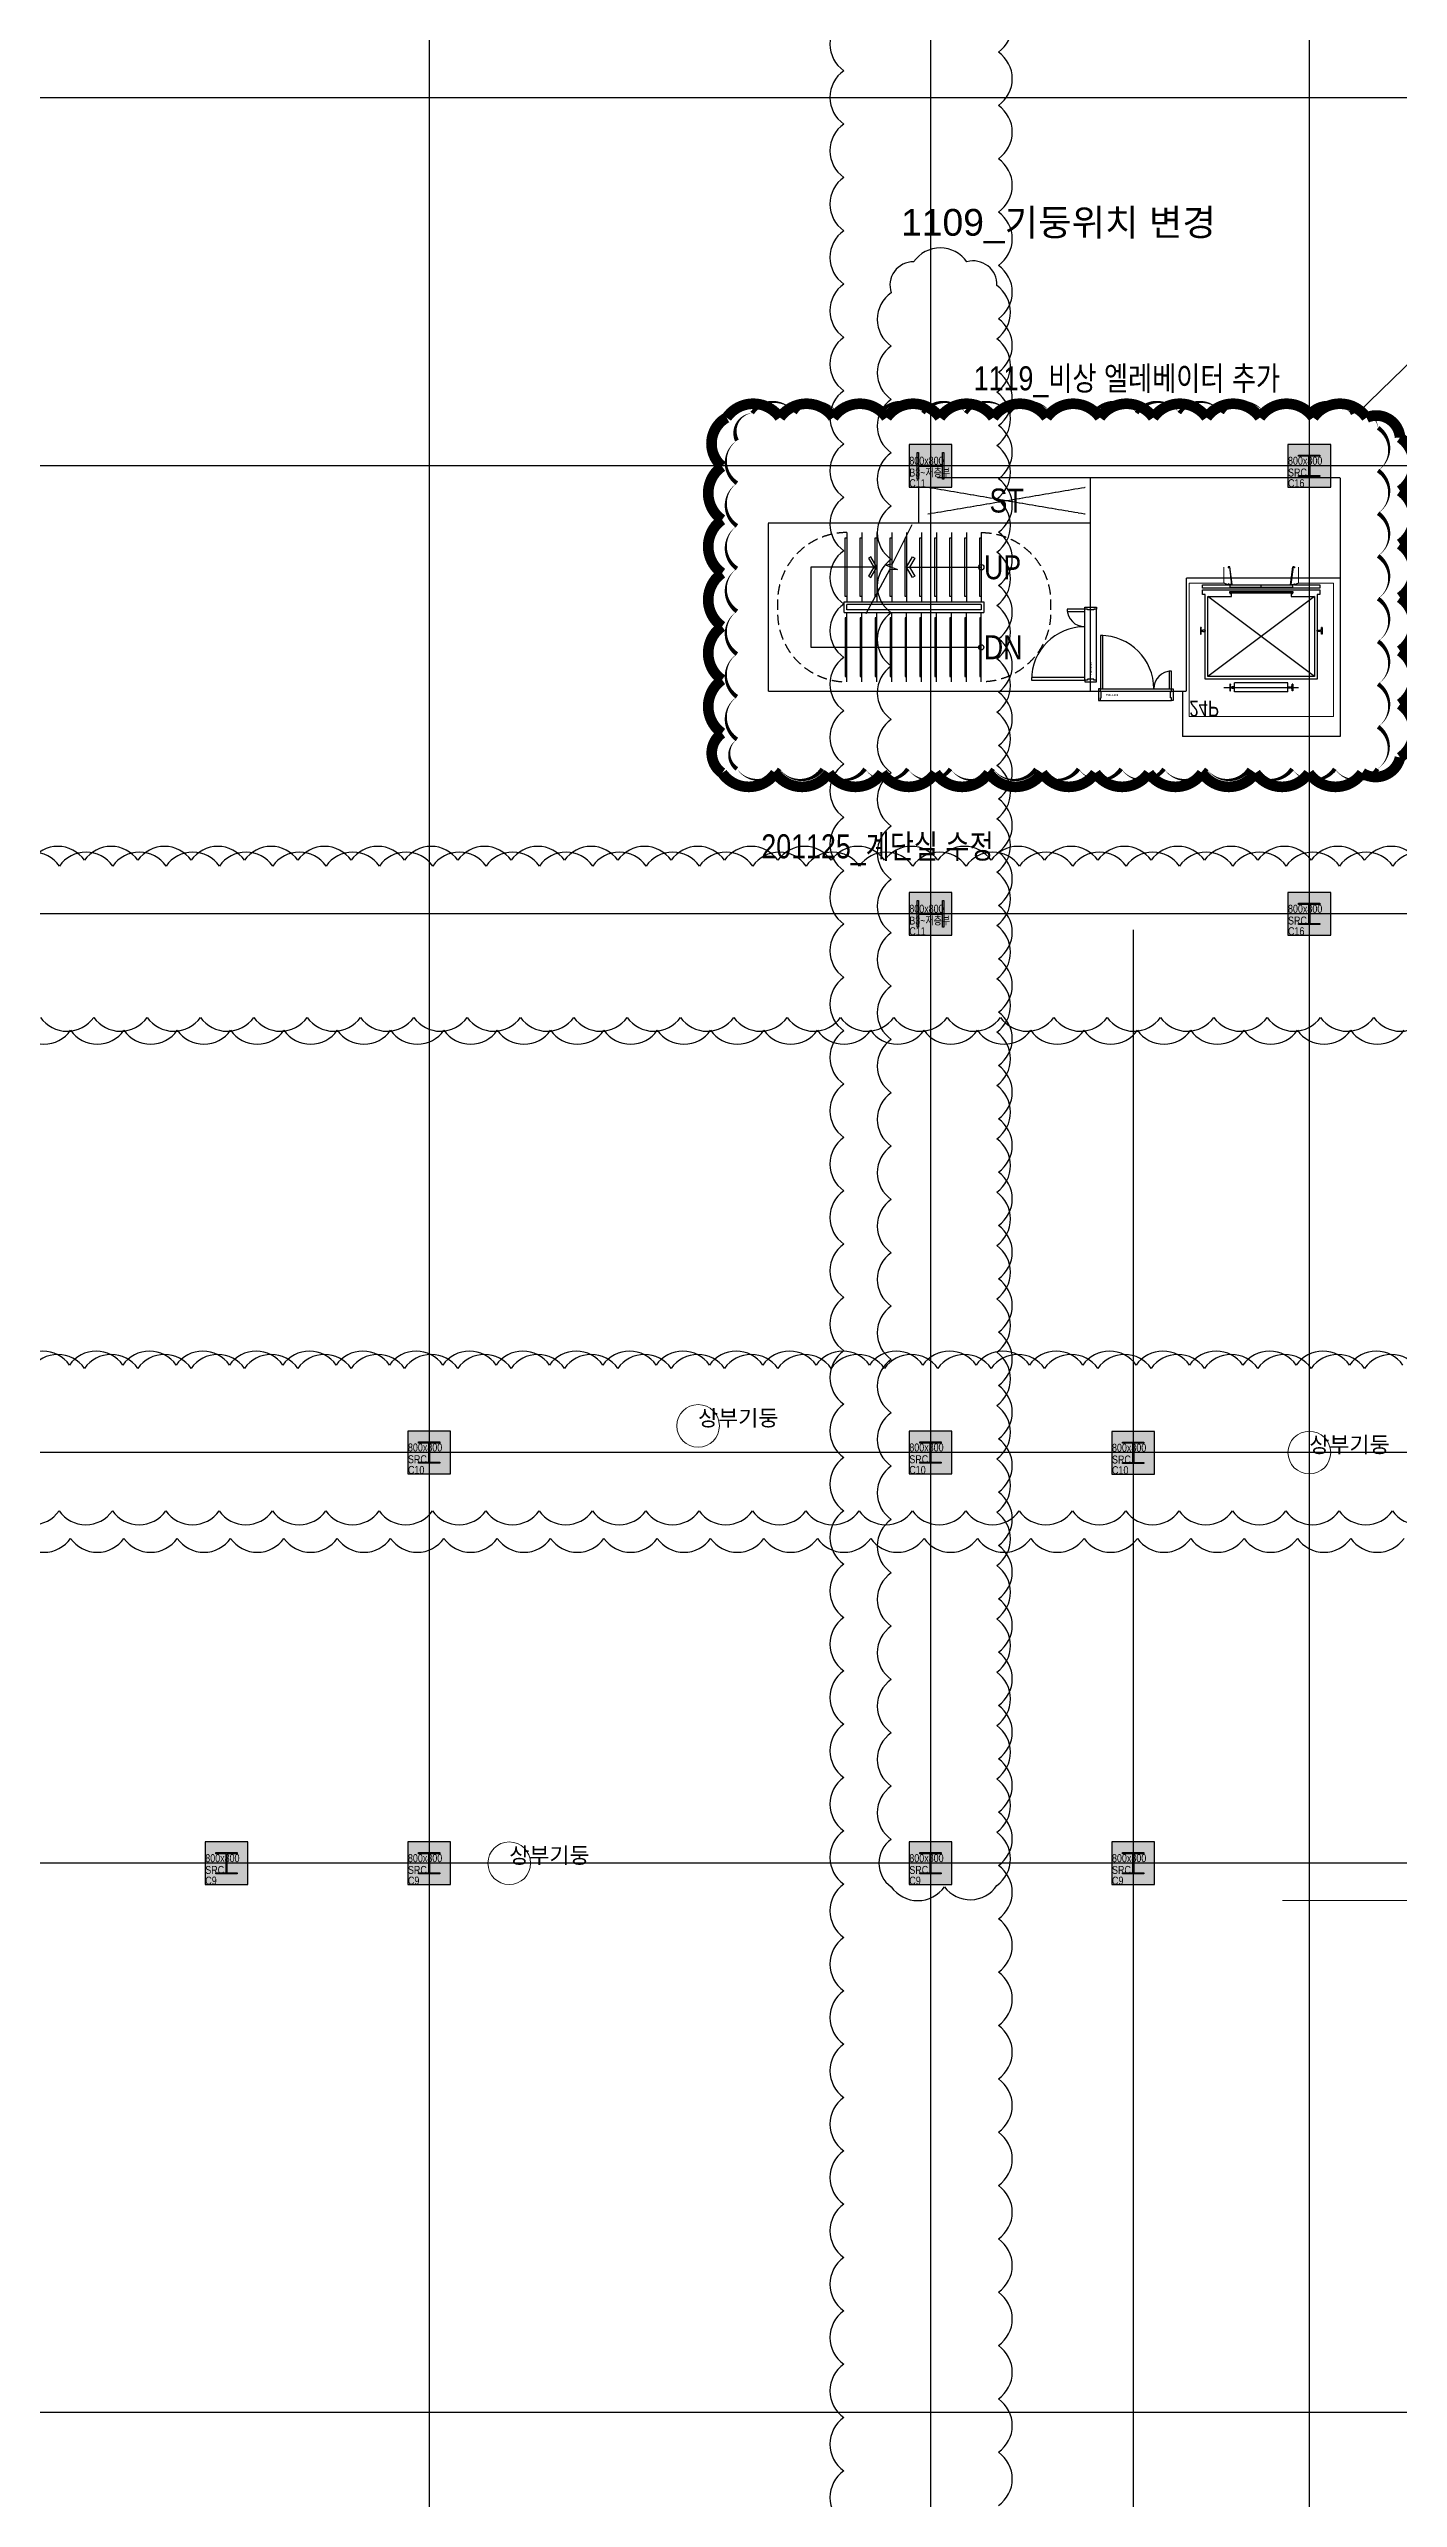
# Model space of a CAD drawing. Header units: millimetres. Extents: x 30450 to 679265, y -299204 to 155552.
# Drawn here: x 553564 to 578857, y -249701 to -203784 of the extents above; entities that cross this region are included whole.
import ezdxf
from ezdxf.enums import TextEntityAlignment as Align

# ---------------------------------------------------------------- set-up
doc = ezdxf.new("R2010")
doc.units = ezdxf.units.MM
for name, pattern in [('x-core_1.5f$0$CEN', [62, 60, -1, 0, -1]), ('x-core_1.5f$0$CENTER2', [1.125, 0.75, -0.125, 0.125, -0.125]), ('x-core_1.5f$0$HIDDEN', [9.525, 6.35, -3.175]), ('X-GRID_1F$0$CENTER2', [1.125, 0.75, -0.125, 0.125, -0.125])]:
    doc.linetypes.add(name, pattern=pattern)
doc.layers.get('0').update_dxf_attribs({"lineweight": 20})
doc.layers.get('Defpoints').update_dxf_attribs({"color": 151, "lineweight": 9})
for name, color, linetype in [('X-COL-1F$0$A-254', 254, 'Continuous'), ('X-COL-1F$0$A-COL', 2, 'Continuous'), ('x-core_1.5f$0$201117_소방솔루션 반영중_JANG', 190, 'Continuous'), ('x-core_1.5f$0$A-CEN2', 8, 'x-core_1.5f$0$CENTER2'), ('x-core_1.5f$0$A-DOOR', 4, 'Continuous'), ('x-core_1.5f$0$A-DOORF', 9, 'Continuous'), ('x-core_1.5f$0$A-ELE4', 8, 'Continuous'), ('x-core_1.5f$0$A-ELEV', 5, 'Continuous'), ('x-core_1.5f$0$A-HR', 6, 'Continuous'), ('x-core_1.5f$0$A-OPEN1', 1, 'x-core_1.5f$0$CEN'), ('x-core_1.5f$0$A-STR', 4, 'Continuous'), ('x-core_1.5f$0$A-SYM', 7, 'Continuous'), ('x-core_1.5f$0$BD 이후 수정-KKH', 70, 'Continuous'), ('X-GRID_1F$0$A-CEN1', 1, 'X-GRID_1F$0$CENTER2'), ('X-GRID_1F$0$BD 이후 수정-KKH', 70, 'Continuous')]:
    doc.layers.add(name, color=color, linetype=linetype)
doc.layers.add('X-COL-1F$0$BD 이후 수정-KKH', color=70, linetype='Continuous', plot=False)
doc.layers.add('x-core_1.5f$0$$0$00_201202_계단 레이아웃 수정중_MK', color=230, linetype='Continuous', plot=False)
doc.styles.add('X-COL-1F$0$Hrtext', font='arial.ttf', dxfattribs={"width": 0.8})
doc.styles.add('X-COL-1F$0$Standard', font='arial.ttf')
doc.styles.add('x-core_1.5f$0$$0$X-PLAN$0$Standard', font='')
doc.styles.add('x-core_1.5f$0$Hrtext', font='arial.ttf', dxfattribs={"width": 0.8})
doc.styles.add('x-core_1.5f$0$평면도$0$X-PLAN_1F$0$돋움', font='')
doc.styles.get('x-core_1.5f$0$$0$X-PLAN$0$Standard').set_extended_font_data('DotumChe')
doc.styles.get('x-core_1.5f$0$평면도$0$X-PLAN_1F$0$돋움').set_extended_font_data('Dotum')

# ---------------------------------------------------------------- blocks, each defined once
blk = doc.blocks.new('X-GRID_1F')
at = {"layer": 'Defpoints', "ltscale": 10}
blk.add_lwpolyline([(184048.8, 66371.2), (174048.8, 66371.2)], dxfattribs=at)
at = {"layer": 'X-GRID_1F$0$A-CEN1', "ltscale": 10}
for p, q in [((158048.8, 143216), (158048.8, 8263.5)), ((167448.8, 143216), (167448.8, 8263.5)), ((174548.8, 143216), (174548.8, 8263.5)), ((171248.8, 84571.2), (171248.8, 8263.5))]:
    blk.add_line(p, q, dxfattribs=at)
for points in [[(272938.8, 100171.2), (132848.8, 100171.2)], [(272938.8, 93271.2), (132848.8, 93271.2)], [(272938.8, 84871.2), (132848.8, 84871.2)], [(272938.8, 74771.2), (132848.8, 74771.2)], [(272938.8, 67071.2), (132848.8, 67071.2)], [(272938.8, 56771.2), (149648.8, 56771.2)]]:
    blk.add_lwpolyline(points, dxfattribs=at)
at = {"layer": 'X-GRID_1F$0$BD 이후 수정-KKH'}
for points in [[(168719.8, 55028.8, 0.5205671), (168719.8, 56028.8, 0.5205671), (168719.8, 57028.8, 0.5205671), (168719.8, 58028.8, 0.5205671), (168719.8, 59028.8, 0.5205671), (168719.8, 60028.8, 0.5205671), (168719.8, 61028.8, 0.5205671), (168719.8, 62028.8, 0.5205671), (168719.8, 63028.8, 0.5205671), (168719.8, 64028.8, 0.5205671), (168719.8, 65028.8, 0.5205671), (168719.8, 66028.8, 0.5205671), (168719.8, 67028.8, 0.5205671), (168719.8, 68028.8, 0.5205671), (168719.8, 69028.8, 0.5205671), (168719.8, 70028.8, 0.5205671), (168719.8, 71028.8, 0.5205671), (168719.8, 72028.8, 0.5205671), (168719.8, 73028.8, 0.5205671), (168719.8, 74028.8, 0.5205671), (168719.8, 75028.8, 0.5205671), (168719.8, 76028.8, 0.5205671), (168719.8, 77028.8, 0.5205671), (168719.8, 78028.8, 0.5205671), (168719.8, 79028.8, 0.5205671), (168719.8, 80028.8, 0.5205671), (168719.8, 81028.8, 0.5205671), (168719.8, 82028.8, 0.5205671), (168719.8, 83028.8, 0.5205671), (168719.8, 84028.8, 0.5205671), (168719.8, 85028.8, 0.5205671), (168719.8, 86028.8, 0.5205671), (168719.8, 87028.8, 0.5205671), (168719.8, 88028.8, 0.5205671), (168719.8, 89028.8, 0.5205671), (168719.8, 90028.8, 0.5205671), (168719.8, 91028.8, 0.5205671), (168719.8, 92028.8, 0.5205671), (168719.8, 93028.8, 0.5205671), (168719.8, 94028.8, 0.5205671), (168719.8, 95028.8, 0.5205671), (168719.8, 96028.8, 0.5205671), (168719.8, 97028.8, 0.5205671), (168719.8, 98028.8, 0.5205671), (168719.8, 99028.8, 0.5205671), (168719.8, 100028.8, 0.5205671), (168719.8, 101028.8, 0.5205671), (168719.8, 102028.8, 0.5205671)], [(165820.9, 101679.7, 0.5205671), (165820.9, 100679.7, 0.5205671), (165820.9, 99679.7, 0.5205671), (165820.9, 98679.7, 0.5205671), (165820.9, 97679.7, 0.5205671), (165820.9, 96679.7, 0.5205671), (165820.9, 95679.7, 0.5205671), (165820.9, 94679.7, 0.5205671), (165820.9, 93679.7, 0.5205671), (165820.9, 92679.7, 0.5205671), (165820.9, 91679.7, 0.5205671), (165820.9, 90679.7, 0.5205671), (165820.9, 89679.7, 0.5205671), (165820.9, 88679.7, 0.5205671), (165820.9, 87679.7, 0.5205671), (165820.9, 86679.7, 0.5205671), (165820.9, 85679.7, 0.5205671), (165820.9, 84679.7, 0.5205671), (165820.9, 83679.7, 0.5205671), (165820.9, 82679.7, 0.5205671), (165820.9, 81679.7, 0.5205671), (165820.9, 80679.7, 0.5205671), (165820.9, 79679.7, 0.5205671), (165820.9, 78679.7, 0.5205671), (165820.9, 77679.7, 0.5205671), (165820.9, 76679.7, 0.5205671), (165820.9, 75679.7, 0.5205671), (165820.9, 74679.7, 0.5205671), (165820.9, 73679.7, 0.5205671), (165820.9, 72679.7, 0.5205671), (165820.9, 71679.7, 0.5205671), (165820.9, 70679.7, 0.5205671), (165820.9, 69679.7, 0.5205671), (165820.9, 68679.7, 0.5205671), (165820.9, 67679.7, 0.5205671), (165820.9, 66679.7, 0.5205671), (165820.9, 65679.7, 0.5205671), (165820.9, 64679.7, 0.5205671), (165820.9, 63679.7, 0.5205671), (165820.9, 62679.7, 0.5205671), (165820.9, 61679.7, 0.5205671), (165820.9, 60679.7, 0.5205671), (165820.9, 59679.7, 0.5205671), (165820.9, 58679.7, 0.5205671), (165820.9, 57679.7, 0.5205671), (165820.9, 56679.7, 0.5205671), (165820.9, 55679.7, 0.5205671), (165820.9, 54679.7, 0.5205671)], [(150324.6, 82688.4, 0.5205671), (151324.6, 82688.4, 0.5205671), (152324.6, 82688.4, 0.5205671), (153324.6, 82688.4, 0.5205671), (154324.6, 82688.4, 0.5205671), (155324.6, 82688.4, 0.5205671), (156324.6, 82688.4, 0.5205671), (157324.6, 82688.4, 0.5205671), (158324.6, 82688.4, 0.5205671), (159324.6, 82688.4, 0.5205671), (160324.6, 82688.4, 0.5205671), (161324.6, 82688.4, 0.5205671), (162324.6, 82688.4, 0.5205671), (163324.6, 82688.4, 0.5205671), (164324.6, 82688.4, 0.5205671), (165324.6, 82688.4, 0.5205671), (166324.6, 82688.4, 0.5205671), (167324.6, 82688.4, 0.5205671), (168324.6, 82688.4, 0.5205671), (169324.6, 82688.4, 0.5205671), (170324.6, 82688.4, 0.5205671), (171324.6, 82688.4, 0.5205671), (172324.6, 82688.4, 0.5205671), (173324.6, 82688.4, 0.5205671), (174324.6, 82688.4, 0.5205671), (175324.6, 82688.4, 0.5205671), (176324.6, 82688.4, 0.5205671)], [(176584.1, 85877.5, 0.5205671), (175584.1, 85877.5, 0.5205671), (174584.1, 85877.5, 0.5205671), (173584.1, 85877.5, 0.5205671), (172584.1, 85877.5, 0.5205671), (171584.1, 85877.5, 0.5205671), (170584.1, 85877.5, 0.5205671), (169584.1, 85877.5, 0.5205671), (168584.1, 85877.5, 0.5205671), (167584.1, 85877.5, 0.5205671), (166584.1, 85877.5, 0.5205671), (165584.1, 85877.5, 0.5205671), (164584.1, 85877.5, 0.5205671), (163584.1, 85877.5, 0.5205671), (162584.1, 85877.5, 0.5205671), (161584.1, 85877.5, 0.5205671), (160584.1, 85877.5, 0.5205671), (159584.1, 85877.5, 0.5205671), (158584.1, 85877.5, 0.5205671), (157584.1, 85877.5, 0.5205671), (156584.1, 85877.5, 0.5205671), (155584.1, 85877.5, 0.5205671), (154584.1, 85877.5, 0.5205671), (153584.1, 85877.5, 0.5205671), (152584.1, 85877.5, 0.5205671), (151584.1, 85877.5, 0.5205671), (150584.1, 85877.5, 0.5205671)], [(150324.6, 73161.4, 0.5205671), (151324.6, 73161.4, 0.5205671), (152324.6, 73161.4, 0.5205671), (153324.6, 73161.4, 0.5205671), (154324.6, 73161.4, 0.5205671), (155324.6, 73161.4, 0.5205671), (156324.6, 73161.4, 0.5205671), (157324.6, 73161.4, 0.5205671), (158324.6, 73161.4, 0.5205671), (159324.6, 73161.4, 0.5205671), (160324.6, 73161.4, 0.5205671), (161324.6, 73161.4, 0.5205671), (162324.6, 73161.4, 0.5205671), (163324.6, 73161.4, 0.5205671), (164324.6, 73161.4, 0.5205671), (165324.6, 73161.4, 0.5205671), (166324.6, 73161.4, 0.5205671), (167324.6, 73161.4, 0.5205671), (168324.6, 73161.4, 0.5205671), (169324.6, 73161.4, 0.5205671), (170324.6, 73161.4, 0.5205671), (171324.6, 73161.4, 0.5205671), (172324.6, 73161.4, 0.5205671), (173324.6, 73161.4, 0.5205671), (174324.6, 73161.4, 0.5205671), (175324.6, 73161.4, 0.5205671), (176324.6, 73161.4, 0.5205671)], [(176584.1, 76350.4, 0.5205671), (175584.1, 76350.4, 0.5205671), (174584.1, 76350.4, 0.5205671), (173584.1, 76350.4, 0.5205671), (172584.1, 76350.4, 0.5205671), (171584.1, 76350.4, 0.5205671), (170584.1, 76350.4, 0.5205671), (169584.1, 76350.4, 0.5205671), (168584.1, 76350.4, 0.5205671), (167584.1, 76350.4, 0.5205671), (166584.1, 76350.4, 0.5205671), (165584.1, 76350.4, 0.5205671), (164584.1, 76350.4, 0.5205671), (163584.1, 76350.4, 0.5205671), (162584.1, 76350.4, 0.5205671), (161584.1, 76350.4, 0.5205671), (160584.1, 76350.4, 0.5205671), (159584.1, 76350.4, 0.5205671), (158584.1, 76350.4, 0.5205671), (157584.1, 76350.4, 0.5205671), (156584.1, 76350.4, 0.5205671), (155584.1, 76350.4, 0.5205671), (154584.1, 76350.4, 0.5205671), (153584.1, 76350.4, 0.5205671), (152584.1, 76350.4, 0.5205671), (151584.1, 76350.4, 0.5205671), (150584.1, 76350.4, 0.5205671)]]:
    blk.add_lwpolyline(points, format="xyb", dxfattribs=at)
blk = doc.blocks.new('X-COL-1F$0$800X800_SRC_C16')
at = {"layer": 'X-COL-1F$0$A-254'}
h = blk.add_hatch(color=256, dxfattribs=at)
h.dxf.hatch_style = 1
h.paths.add_polyline_path([(400, 400), (-400, 400), (-400, -400), (400, -400)])
at = {"layer": 'Defpoints', "const_width": 0.373}
blk.add_lwpolyline([(400, 400), (-400, -400)], dxfattribs=at)
at = {"layer": 'X-COL-1F$0$A-COL'}
blk.add_lwpolyline([(-400, -400), (400, -400), (400, 400), (-400, 400)], close=True, dxfattribs=at)
blk.add_lwpolyline([(6.5, 166), (6.5, -166, 0.4142136), (19.5, -179), (200, -179), (200, -200), (-200, -200), (-200, -179), (-19.5, -179, 0.4142136), (-6.5, -166), (-6.5, 166, 0.4142136), (-19.5, 179), (-200, 179), (-200, 200), (200, 200), (200, 179), (19.5, 179, 0.4142136)], format="xyb", close=True, dxfattribs=at)
at = {"layer": 'Defpoints', "style": 'X-COL-1F$0$Hrtext', "width": 0.8}
for s, p in [('800x800', (-400, 21.6)), ('SRC', (-400, -200))]:
    blk.add_text(s, height=150, dxfattribs=at).set_placement(p)
at = {"layer": 'Defpoints', "color": 6, "style": 'X-COL-1F$0$Hrtext', "width": 0.8}
blk.add_text('C16', height=150, dxfattribs=at).set_placement((-400, -400))
blk = doc.blocks.new('X-COL-1F$0$800X800_SRC_C10')
at = {"layer": 'X-COL-1F$0$A-254'}
h = blk.add_hatch(color=256, dxfattribs=at)
h.dxf.hatch_style = 1
h.paths.add_polyline_path([(400, 400), (-400, 400), (-400, -400), (400, -400)])
at = {"layer": 'Defpoints', "const_width": 0.373}
blk.add_lwpolyline([(400, 400), (-400, -400)], dxfattribs=at)
at = {"layer": 'X-COL-1F$0$A-COL'}
blk.add_lwpolyline([(-400, -400), (400, -400), (400, 400), (-400, 400)], close=True, dxfattribs=at)
blk.add_lwpolyline([(6.5, 166), (6.5, -166, 0.4142136), (19.5, -179), (200, -179), (200, -200), (-200, -200), (-200, -179), (-19.5, -179, 0.4142136), (-6.5, -166), (-6.5, 166, 0.4142136), (-19.5, 179), (-200, 179), (-200, 200), (200, 200), (200, 179), (19.5, 179, 0.4142136)], format="xyb", close=True, dxfattribs=at)
at = {"layer": 'Defpoints', "style": 'X-COL-1F$0$Hrtext', "width": 0.8}
for s, p in [('800x800', (-400, 21.6)), ('SRC', (-400, -200))]:
    blk.add_text(s, height=150, dxfattribs=at).set_placement(p)
at = {"layer": 'Defpoints', "color": 6, "style": 'X-COL-1F$0$Hrtext', "width": 0.8}
blk.add_text('C10', height=150, dxfattribs=at).set_placement((-400, -400))
blk = doc.blocks.new('X-COL-1F$0$800X800_SRC_C9')
at = {"layer": 'X-COL-1F$0$A-254'}
h = blk.add_hatch(color=256, dxfattribs=at)
h.dxf.hatch_style = 1
h.paths.add_polyline_path([(400, 400), (-400, 400), (-400, -400), (400, -400)])
at = {"layer": 'Defpoints', "const_width": 0.373}
blk.add_lwpolyline([(400, 400), (-400, -400)], dxfattribs=at)
at = {"layer": 'X-COL-1F$0$A-COL'}
blk.add_lwpolyline([(-400, -400), (400, -400), (400, 400), (-400, 400)], close=True, dxfattribs=at)
blk.add_lwpolyline([(6.5, 166), (6.5, -166, 0.4142136), (19.5, -179), (200, -179), (200, -200), (-200, -200), (-200, -179), (-19.5, -179, 0.4142136), (-6.5, -166), (-6.5, 166, 0.4142136), (-19.5, 179), (-200, 179), (-200, 200), (200, 200), (200, 179), (19.5, 179, 0.4142136)], format="xyb", close=True, dxfattribs=at)
at = {"layer": 'Defpoints', "style": 'X-COL-1F$0$Hrtext', "width": 0.8}
for s, p in [('800x800', (-400, 21.6)), ('SRC', (-400, -200))]:
    blk.add_text(s, height=150, dxfattribs=at).set_placement(p)
at = {"layer": 'Defpoints', "color": 6, "style": 'X-COL-1F$0$Hrtext', "width": 0.8}
blk.add_text('C9', height=150, dxfattribs=at).set_placement((-400, -400))
blk = doc.blocks.new('X-COL-1F')
at = {"layer": 'X-COL-1F$0$A-254'}
h = blk.add_hatch(color=256, dxfattribs=at)
h.dxf.hatch_style = 1
h.paths.add_polyline_path([(167849, 93671), (167049, 93671), (167049, 92871), (167849, 92871)])
h = blk.add_hatch(color=256, dxfattribs=at)
h.dxf.hatch_style = 1
h.paths.add_polyline_path([(167849, 85271), (167049, 85271), (167049, 84471), (167849, 84471)])
at = {"layer": 'Defpoints', "const_width": 0.373}
for points in [[(167849, 93671), (167049, 92871)], [(167849, 85271), (167049, 84471)]]:
    blk.add_lwpolyline(points, dxfattribs=at)
at = {"layer": 'Defpoints'}
for centre in [(163089, 75271), (174549, 74771), (159549, 67071)]:
    blk.add_circle(centre, 400, dxfattribs=at)
at = {"layer": 'X-COL-1F$0$A-COL'}
for points in [[(167049, 92871), (167849, 92871), (167849, 93671), (167049, 93671)], [(167049, 84471), (167849, 84471), (167849, 85271), (167049, 85271)]]:
    blk.add_lwpolyline(points, close=True, dxfattribs=at)
for points in [[(167661, 93259), (167237, 93259, 0.414214), (167224, 93246), (167224, 93021), (167199, 93021), (167199, 93521), (167224, 93521), (167224, 93297, 0.414214), (167237, 93284), (167661, 93284, 0.414214), (167674, 93297), (167674, 93521), (167699, 93521), (167699, 93021), (167674, 93021), (167674, 93246, 0.414214)], [(167661, 84859), (167237, 84859, 0.414214), (167224, 84846), (167224, 84621), (167199, 84621), (167199, 85121), (167224, 85121), (167224, 84897, 0.414214), (167237, 84884), (167661, 84884, 0.414214), (167674, 84897), (167674, 85121), (167699, 85121), (167699, 84621), (167674, 84621), (167674, 84846, 0.414214)]]:
    blk.add_lwpolyline(points, format="xyb", close=True, dxfattribs=at)
at = {"layer": 'X-COL-1F$0$BD 이후 수정-KKH'}
blk.add_lwpolyline([(166709, 66631, 0.520567), (167709, 66631, 0.520567), (168687, 66653, 0.520567), (168687, 67653, 0.520567), (168687, 68653, 0.520567), (168687, 69653, 0.520567), (168687, 70653, 0.520567), (168687, 71653, 0.520567), (168687, 72653, 0.520567), (168687, 73653, 0.520567), (168687, 74653, 0.520567), (168687, 75653, 0.520567), (168687, 76653, 0.520567), (168687, 77653, 0.520567), (168687, 78653, 0.520567), (168687, 79653, 0.520567), (168687, 80653, 0.520567), (168687, 81653, 0.520567), (168687, 82653, 0.520567), (168687, 83653, 0.520567), (168687, 84653, 0.520567), (168687, 85653, 0.520567), (168687, 86653, 0.520567), (168687, 87653, 0.520567), (168687, 88653, 0.520567), (168687, 89653, 0.520567), (168687, 90653, 0.520567), (168687, 91653, 0.520567), (168687, 92653, 0.520567), (168687, 93653, 0.520567), (168687, 94653, 0.520567), (168687, 95653, 0.520567), (168687, 96653, 0.520567), (168130, 97096, 0.520567), (167130, 97096, 0.520567), (166709, 96518, 0.520567), (166709, 95518, 0.520567), (166709, 94518, 0.520567), (166709, 93518, 0.520567), (166709, 92518, 0.520567), (166709, 91518, 0.520567), (166709, 90518, 0.520567), (166709, 89518, 0.520567), (166709, 88518, 0.520567), (166709, 87518, 0.520567), (166709, 86518, 0.520567), (166709, 85518, 0.520567), (166709, 84518, 0.520567), (166709, 83518, 0.520567), (166709, 82518, 0.520567), (166709, 81518, 0.520567), (166709, 80518, 0.520567), (166709, 79518, 0.520567), (166709, 78518, 0.520567), (166709, 77518, 0.520567), (166709, 76518, 0.520567), (166709, 75518, 0.520567), (166709, 74518, 0.520567), (166709, 73518, 0.520567), (166709, 72518, 0.520567), (166709, 71518, 0.520567), (166709, 70518, 0.520567), (166709, 69518, 0.520567), (166709, 68518, 0.520567), (166709, 67518, 0.520567)], format="xyb", close=True, dxfattribs=at)
for points in [[(150759, 82931, 0.520567), (151759, 82931, 0.520567), (152759, 82931, 0.520567), (153759, 82931, 0.520567), (154759, 82931, 0.520567), (155759, 82931, 0.520567), (156759, 82931, 0.520567), (157759, 82931, 0.520567), (158759, 82931, 0.520567), (159759, 82931, 0.520567), (160759, 82931, 0.520567), (161759, 82931, 0.520567), (162759, 82931, 0.520567), (163759, 82931, 0.520567), (164759, 82931, 0.520567), (165759, 82931, 0.520567), (166759, 82931, 0.520567), (167759, 82931, 0.520567), (168759, 82931, 0.520567), (169759, 82931, 0.520567), (170759, 82931, 0.520567), (171759, 82931, 0.520567), (172759, 82931, 0.520567), (173759, 82931, 0.520567), (174759, 82931, 0.520567), (175759, 82931, 0.520567), (176759, 82931, 0.520567)], [(177114, 85768, 0.520567), (176114, 85768, 0.520567), (175114, 85768, 0.520567), (174114, 85768, 0.520567), (173114, 85768, 0.520567), (172114, 85768, 0.520567), (171114, 85768, 0.520567), (170114, 85768, 0.520567), (169114, 85768, 0.520567), (168114, 85768, 0.520567), (167114, 85768, 0.520567), (166114, 85768, 0.520567), (165114, 85768, 0.520567), (164114, 85768, 0.520567), (163114, 85768, 0.520567), (162114, 85768, 0.520567), (161114, 85768, 0.520567), (160114, 85768, 0.520567), (159114, 85768, 0.520567), (158114, 85768, 0.520567), (157114, 85768, 0.520567), (156114, 85768, 0.520567), (155114, 85768, 0.520567), (154114, 85768, 0.520567), (153114, 85768, 0.520567), (152114, 85768, 0.520567), (151114, 85768, 0.520567), (150114, 85768, 0.520567)], [(150109, 73679, 0.520567), (151109, 73679, 0.520567), (152109, 73679, 0.520567), (153109, 73679, 0.520567), (154109, 73679, 0.520567), (155109, 73679, 0.520567), (156109, 73679, 0.520567), (157109, 73679, 0.520567), (158109, 73679, 0.520567), (159109, 73679, 0.520567), (160109, 73679, 0.520567), (161109, 73679, 0.520567), (162109, 73679, 0.520567), (163109, 73679, 0.520567), (164109, 73679, 0.520567), (165109, 73679, 0.520567), (166109, 73679, 0.520567), (167109, 73679, 0.520567), (168109, 73679, 0.520567), (169109, 73679, 0.520567), (170109, 73679, 0.520567), (171109, 73679, 0.520567), (172109, 73679, 0.520567), (173109, 73679, 0.520567), (174109, 73679, 0.520567), (175109, 73679, 0.520567), (176109, 73679, 0.520567), (177109, 73679, 0.520567)], [(176303, 76413, 0.520567), (175303, 76413, 0.520567), (174303, 76413, 0.520567), (173303, 76413, 0.520567), (172303, 76413, 0.520567), (171303, 76413, 0.520567), (170303, 76413, 0.520567), (169303, 76413, 0.520567), (168303, 76413, 0.520567), (167303, 76413, 0.520567), (166303, 76413, 0.520567), (165303, 76413, 0.520567), (164303, 76413, 0.520567), (163303, 76413, 0.520567), (162303, 76413, 0.520567), (161303, 76413, 0.520567), (160303, 76413, 0.520567), (159303, 76413, 0.520567), (158303, 76413, 0.520567), (157303, 76413, 0.520567), (156303, 76413, 0.520567), (155303, 76413, 0.520567), (154303, 76413, 0.520567), (153303, 76413, 0.520567), (152303, 76413, 0.520567), (151303, 76413, 0.520567), (150303, 76413, 0.520567)]]:
    blk.add_lwpolyline(points, format="xyb", dxfattribs=at)
at = {"layer": 'X-COL-1F$0$A-COL'}
for name, p in [('X-COL-1F$0$800X800_SRC_C16', (174549, 93271)), ('X-COL-1F$0$800X800_SRC_C16', (174549, 84871)), ('X-COL-1F$0$800X800_SRC_C10', (158049, 74771)), ('X-COL-1F$0$800X800_SRC_C10', (167449, 74771)), ('X-COL-1F$0$800X800_SRC_C10', (171249, 74766)), ('X-COL-1F$0$800X800_SRC_C9', (154249, 67071)), ('X-COL-1F$0$800X800_SRC_C9', (158049, 67071)), ('X-COL-1F$0$800X800_SRC_C9', (167449, 67071)), ('X-COL-1F$0$800X800_SRC_C9', (171249, 67071))]:
    blk.add_blockref(name, p, dxfattribs=at)
at = {"layer": 'Defpoints', "style": 'X-COL-1F$0$Hrtext', "width": 0.8}
for s, p in [('800x800', (167049, 93293)), ('B3~저층부', (167049, 93071)), ('800x800', (167049, 84893)), ('B3~저층부', (167049, 84671))]:
    blk.add_text(s, height=150, dxfattribs=at).set_placement(p)
at = {"layer": 'Defpoints', "color": 6, "style": 'X-COL-1F$0$Hrtext', "width": 0.8}
for p in [(167049, 92871), (167049, 84471)]:
    blk.add_text('C11', height=150, dxfattribs=at).set_placement(p)
at = {"layer": 'Defpoints', "style": 'X-COL-1F$0$Standard'}
for p in [(163089, 75271), (174549, 74771), (159549, 67071)]:
    blk.add_text('상부기둥', height=300, dxfattribs=at).set_placement(p)
at = {"layer": 'X-COL-1F$0$BD 이후 수정-KKH', "style": 'X-COL-1F$0$Standard'}
blk.add_text('1109_기둥위치 변경', height=500, dxfattribs=at).set_placement((166895, 97587))
blk = doc.blocks.new('*U56')
at = {"layer": 'Defpoints'}
blk.add_lwpolyline([(2050, -300), (2050, 0), (2700, 0), (2700, 2500), (0, 2500), (0, 0), (650, 0), (650, -300)], dxfattribs=at)
at = {"layer": 'x-core_1.5f$0$A-DOOR'}
for points in [[(735, 25), (735, 10), (730, 10), (730, 30), (800, 30), (760, -310), (730, -310), (730, -290), (735, -290), (735, -305), (756, -305), (794, 25)], [(1965, 25), (1965, 10), (1970, 10), (1970, 30), (1900, 30), (1940, -310), (1970, -310), (1970, -290), (1965, -290), (1965, -305), (1944, -305), (1906, 25)]]:
    blk.add_lwpolyline(points, close=True, dxfattribs=at)
at = {"layer": 'x-core_1.5f$0$A-ELEV'}
for p, q in [((650, 1954), (2050, 1954)), ((773, 1907), (772, 1897)), ((850, 2039), (850, 1869)), ((1850, 2039), (850, 2039)), ((850, 2039), (850, 1869)), ((1850, 1869), (850, 1869)), ((1850, 2039), (1850, 1869)), ((1927, 1907), (1928, 1897)), ((2350, 1749), (350, 249)), ((2350, 249), (350, 1749)), ((300, 886), (300, 898)), ((300, 898), (300, 886)), ((2477, 845), (2478, 835)), ((1350, 189), (1350, 154)), ((1350, 72), (1350, 37))]:
    blk.add_line(p, q, dxfattribs=at)
for points in [[(761, 1890), (765, 1890), (761, 1890), (761, 2018), (765, 2018, -0.397026), (772, 2011), (773, 2001), (775, 1968, 0.397088), (782, 1961), (800, 1961, 0.414214), (804, 1965), (847, 1965, -0.414214), (850, 1963), (850, 1945, -0.414214), (847, 1943), (804, 1943, 0.414214), (800, 1947), (782, 1947, 0.397073), (775, 1940), (772, 1897, -0.397026), (765, 1890, 0.397026), (772, 1897, -0.397026), (765, 1890)], [(1939, 1890), (1935, 1890), (1939, 1890), (1939, 2018), (1935, 2018, 0.397026), (1928, 2011), (1927, 2001), (1925, 1968, -0.397088), (1918, 1961), (1900, 1961, -0.414214), (1896, 1965), (1853, 1965, 0.414214), (1850, 1963), (1850, 1945, 0.414214), (1853, 1943), (1896, 1943, -0.414214), (1900, 1947), (1918, 1947, -0.397073), (1925, 1940), (1928, 1897, 0.397026), (1935, 1890, -0.397026), (1928, 1897, 0.397026), (1935, 1890)], [(211, 828), (215, 828), (211, 828), (211, 956), (215, 956, -0.397026), (222, 949), (223, 939), (225, 906, 0.397088), (232, 899), (250, 899, 0.414214), (254, 903), (297, 903, -0.414214), (300, 901), (300, 883, -0.414214), (297, 881), (254, 881, 0.414214), (250, 885), (232, 885, 0.397073), (225, 878), (222, 835, -0.397026), (215, 828, 0.397026), (222, 835, -0.397026), (215, 828)], [(2489, 828), (2485, 828), (2489, 828), (2489, 956), (2485, 956, 0.397026), (2478, 949), (2477, 939), (2475, 906, -0.397088), (2468, 899), (2450, 899, -0.414214), (2446, 903), (2403, 903, 0.414214), (2400, 901), (2400, 883, 0.414214), (2403, 881), (2446, 881, -0.414214), (2450, 885), (2468, 885, -0.397073), (2475, 878), (2478, 835, 0.397026), (2485, 828, -0.397026), (2478, 835, 0.397026), (2485, 828)]]:
    blk.add_lwpolyline(points, format="xyb", dxfattribs=at)
for points in [[(250, 122), (2450, 122), (2450, 212), (2400, 212), (2400, 1799), (300, 1799), (300, 212), (250, 212)], [(760, 189), (760, 154), (1940, 154), (1940, 189)], [(760, 72), (1940, 72), (1940, 37), (760, 37)]]:
    blk.add_lwpolyline(points, close=True, dxfattribs=at)
for points in [[(1940, 199), (1910, 199), (1910, 249), (2350, 249), (2350, 1749), (350, 1749), (350, 249), (790, 249), (790, 199), (760, 199)], [(2050, 0), (1970, 30), (2450, 30), (2450, 92), (250, 92), (250, 30), (730, 30), (650, 0)]]:
    blk.add_lwpolyline(points, dxfattribs=at)
at = {"layer": 'Defpoints', "style": 'x-core_1.5f$0$평면도$0$X-PLAN_1F$0$돋움', "width": 0.8}
blk.add_text('24P', height=300, dxfattribs=at).set_placement((0, 2500), align=Align.TOP_LEFT)
blk = doc.blocks.new('x-core_1.5f$0$201105_FSD(1300)')
at = {"layer": 'x-core_1.5f$0$A-DOOR'}
for points in [[(52494, 126259), (52494, 126304), (52164, 126304), (52164, 126259)], [(52714, 126339), (52714, 126304), (52664, 126304), (52664, 126289), (52544, 126289), (52544, 126304), (52494, 126304), (52494, 126339)], [(52494, 124974), (52494, 125019), (51494, 125019), (51494, 124974)], [(52714, 124939), (52714, 124974), (52664, 124974), (52664, 124989), (52544, 124989), (52544, 124974), (52494, 124974), (52494, 124939)]]:
    blk.add_lwpolyline(points, close=True, dxfattribs=at)
at = {"layer": 'x-core_1.5f$0$A-DOORF'}
for centre, radius, start, end in [((52494, 126304), 330, 180, 270), ((52494, 124974), 1000, 90, 180)]:
    blk.add_arc(centre, radius, start, end, dxfattribs=at)
at = {"layer": 'x-core_1.5f$0$A-ELE4'}
for p, q in [((52494, 124974), (52494, 126304)), ((52714, 124974), (52714, 126304))]:
    blk.add_line(p, q, dxfattribs=at)
at = {"layer": 'Defpoints', "linetype": 'Continuous', "style": 'x-core_1.5f$0$$0$X-PLAN$0$Standard', "text_generation_flag": 6}
blk.add_text('FSD-1300', height=37.5, rotation=270, dxfattribs=at).set_placement((52610, 125191), align=Align.MIDDLE)

msp = doc.modelspace()

# ---------------------------------------------------------------- linework, layer by layer
at = {"layer": 'x-core_1.5f$0$$0$00_201202_계단 레이아웃 수정중_MK'}
msp.add_line((578095, -210610), (581271, -207527), dxfattribs=at)
msp.add_lwpolyline([(566462, -217281, 0, 80.1, 0.520567), (567262, -217281, 0, 80.1, 0.520567), (568063, -217281, 0, 80.1, 0.520567), (568864, -217281, 0, 80.1, 0.520567), (569665, -217281, 0, 80.1, 0.520567), (570465, -217281, 0, 80.1, 0.520567), (571266, -217281, 0, 80.1, 0.520567), (572067, -217281, 0, 80.1, 0.520567), (572867, -217281, 0, 80.1, 0.520567), (573668, -217281, 0, 80.1, 0.520567), (574469, -217281, 0, 80.1, 0.520567), (575270, -217281, 0, 80.1, 0.520567), (576070, -217281, 0, 80.1, 0.520567), (576871, -217281, 0, 80.1, 0.520567), (577672, -217281, 0, 80.1, 0.520567), (578472, -217281, 0, 80.1, 0.520567), (578483, -216491, 0, 80.1, 0.520567), (578483, -215691, 0, 80.1, 0.520567), (578483, -214890, 0, 80.1, 0.520567), (578483, -214089, 0, 80.1, 0.520567), (578483, -213288, 0, 80.1, 0.520567), (578483, -212488, 0, 80.1, 0.520567), (578483, -211687, 0, 80.1, 0.520567), (578483, -210886, 0, 80.1, 0.520567), (577958, -210610, 0, 80.1, 0.520567), (577158, -210610, 0, 80.1, 0.520567), (576357, -210610, 0, 80.1, 0.520567), (575556, -210610, 0, 80.1, 0.520567), (574756, -210610, 0, 80.1, 0.520567), (573955, -210610, 0, 80.1, 0.520567), (573154, -210610, 0, 80.1, 0.520567), (572353, -210610, 0, 80.1, 0.520567), (571553, -210610, 0, 80.1, 0.520567), (570752, -210610, 0, 80.1, 0.520567), (569951, -210610, 0, 80.1, 0.520567), (569151, -210610, 0, 80.1, 0.520567), (568350, -210610, 0, 80.1, 0.520567), (567549, -210610, 0, 80.1, 0.520567), (566748, -210610, 0, 80.1, 0.520567), (566462, -211124, 0, 80.1, 0.520567), (566462, -211925, 0, 80.1, 0.520567), (566462, -212726, 0, 80.1, 0.520567), (566462, -213526, 0, 80.1, 0.520567), (566462, -214327, 0, 80.1, 0.520567), (566462, -215128, 0, 80.1, 0.520567), (566462, -215929, 0, 80.1, 0.520567), (566462, -216729, 0, 80.1, 0.520567)], format="xyseb", close=True, dxfattribs=at)
at = {"layer": 'x-core_1.5f$0$A-CEN2'}
for p, q in [((577769, -211825), (570219, -211825)), ((573094, -215825), (573094, -211825)), ((577769, -211825), (577769, -216675)), ((567049, -212675), (567049, -215825)), ((573094, -212675), (567049, -212675)), ((574894, -215825), (574894, -213700)), ((574894, -213700), (577769, -213700)), ((567049, -215825), (574894, -215825)), ((574819, -215825), (574819, -216675)), ((577769, -216675), (574819, -216675))]:
    msp.add_line(p, q, dxfattribs=at)
msp.add_lwpolyline([(569869, -212000), (569869, -212675)], dxfattribs=at)
at = {"layer": 'x-core_1.5f$0$A-ELE4'}
for points in [[(568524, -214050), (568494, -214050), (568494, -212950), (568524, -212950)], [(568804, -214050), (568774, -214050), (568774, -212950), (568804, -212950)], [(569084, -214050), (569054, -214050), (569054, -212950), (569084, -212950)], [(569364, -214050), (569334, -214050), (569334, -212950), (569364, -212950)], [(569644, -214050), (569614, -214050), (569614, -212950), (569644, -212950)], [(569924, -214050), (569894, -214050), (569894, -212950), (569924, -212950)], [(570204, -214050), (570174, -214050), (570174, -212950), (570204, -212950)], [(570484, -214050), (570454, -214050), (570454, -212950), (570484, -212950)], [(568524, -214450), (568494, -214450), (568494, -215550), (568524, -215550)], [(568804, -214450), (568774, -214450), (568774, -215550), (568804, -215550)], [(569084, -214450), (569054, -214450), (569054, -215550), (569084, -215550)], [(569364, -214450), (569334, -214450), (569334, -215550), (569364, -215550)], [(569644, -214450), (569614, -214450), (569614, -215550), (569644, -215550)], [(569644, -214450), (569614, -214450), (569614, -215550), (569644, -215550)], [(569924, -214450), (569894, -214450), (569894, -215550), (569924, -215550)], [(569924, -214450), (569894, -214450), (569894, -215550), (569924, -215550)], [(570204, -214450), (570174, -214450), (570174, -215550), (570204, -215550)], [(570204, -214450), (570174, -214450), (570174, -215550), (570204, -215550)], [(570484, -214450), (570454, -214450), (570454, -215550), (570484, -215550)], [(570484, -214450), (570454, -214450), (570454, -215550), (570484, -215550)]]:
    msp.add_lwpolyline(points, dxfattribs=at)
at = {"layer": 'x-core_1.5f$0$A-ELE4', "elevation": 0}
for points in [[(570764, -214050), (570734, -214050), (570734, -212950), (570764, -212950)], [(571044, -214050), (571014, -214050), (571014, -212950), (571044, -212950)], [(570764, -214450), (570734, -214450), (570734, -215550), (570764, -215550)], [(570764, -214450), (570734, -214450), (570734, -215550), (570764, -215550)], [(571044, -214450), (571014, -214450), (571014, -215550), (571044, -215550)], [(571044, -214450), (571014, -214450), (571014, -215550), (571044, -215550)]]:
    msp.add_lwpolyline(points, dxfattribs=at)
at = {"layer": 'x-core_1.5f$0$A-HR'}
for p, q in [((568474, -214150), (571094, -214150, 0)), ((568474, -214350), (568474, -214150)), ((568474, -214350), (571094, -214350, 0)), ((571044, -214200, 0), (568524, -214200)), ((568524, -214300), (568524, -214200)), ((571044, -214300, 0), (568524, -214300)), ((571044, -214200, 0), (571044, -214300, 0)), ((571094, -214150, 0), (571094, -214350, 0))]:
    msp.add_line(p, q, dxfattribs=at)
at = {"layer": 'x-core_1.5f$0$A-OPEN1'}
for points in [[(570044, -212000), (572994, -212500)], [(570044, -212500), (572994, -212000)]]:
    msp.add_lwpolyline(points, dxfattribs=at)
at = {"layer": 'x-core_1.5f$0$A-STR'}
for p, q in [((568524, -212850), (568524, -214150)), ((568804, -212850), (568804, -214150)), ((569084, -212850), (569084, -214150)), ((569364, -212850), (569364, -214150)), ((569644, -212850), (569644, -214150)), ((569924, -212850), (569924, -214150)), ((570204, -212850), (570204, -214150)), ((570484, -212850), (570484, -214150)), ((570764, -212850, 0), (570764, -214150, 0)), ((571044, -212850, 0), (571044, -214150, 0)), ((568524, -215650), (568524, -214350)), ((568804, -215650), (568804, -214350)), ((569084, -215650), (569084, -214350)), ((569364, -215650), (569364, -214350)), ((569644, -215650), (569644, -214350)), ((569644, -215650), (569644, -214350)), ((569924, -215650), (569924, -214350)), ((569924, -215650), (569924, -214350)), ((570204, -215650), (570204, -214350)), ((570204, -215650), (570204, -214350)), ((570484, -215650), (570484, -214350)), ((570484, -215650), (570484, -214350)), ((570764, -215650, 0), (570764, -214350, 0)), ((570764, -215650, 0), (570764, -214350, 0)), ((571044, -215650, 0), (571044, -214350, 0)), ((571044, -215650, 0), (571044, -214350, 0))]:
    msp.add_line(p, q, dxfattribs=at)
at = {"layer": 'x-core_1.5f$0$A-STR', "color": 8, "linetype": 'x-core_1.5f$0$HIDDEN', "ltscale": 30, "elevation": 0, "flags": 128}
for points in [[(568524, -212850, 0.414214), (567224, -214150), (567224, -214150), (567224, -214350, 0.414214), (568524, -215650)], [(571044, -212850, -0.414214), (572344, -214150), (572344, -214150), (572344, -214350, -0.414214), (571044, -215650)]]:
    msp.add_lwpolyline(points, format="xyb", dxfattribs=at)
at = {"layer": 'x-core_1.5f$0$A-SYM'}
msp.add_lwpolyline([(569741, -212704), (569374, -213442), (569258, -213459), (569471, -213542), (569323, -213552), (568877, -214371)], dxfattribs=at)
at = {"layer": 'x-core_1.5f$0$A-SYM', "elevation": 0}
for points in [[(569084, -213500), (567847, -213500), (567850, -215000), (571044, -215000)], [(569644, -213500), (571044, -213500)]]:
    msp.add_lwpolyline(points, dxfattribs=at)
for points in [[(568973, -213308), (568931, -213332), (569028, -213500), (568931, -213668), (568973, -213692), (569084, -213500)], [(569755, -213308), (569796, -213332), (569699, -213500), (569796, -213668), (569755, -213692), (569644, -213500)]]:
    msp.add_lwpolyline(points, close=True, dxfattribs=at)
at = {"layer": 'x-core_1.5f$0$A-SYM'}
for centre in [(571044, -213500, 0), (571041, -215000, 0)]:
    msp.add_circle(centre, 50, dxfattribs=at)
at = {"layer": 'x-core_1.5f$0$BD 이후 수정-KKH', "const_width": 200}
msp.add_lwpolyline([(566184, -217358, 0.520567), (567184, -217358, 0.520567), (568184, -217358, 0.520567), (569184, -217358, 0.520567), (570184, -217358, 0.520567), (571184, -217358, 0.520567), (572184, -217358, 0.520567), (573184, -217358, 0.520567), (574184, -217358, 0.520567), (575184, -217358, 0.520567), (576184, -217358, 0.520567), (577184, -217358, 0.520567), (578184, -217358, 0.520567), (578895, -217068, 0.520567), (578895, -216068, 0.520567), (578895, -215068, 0.520567), (578895, -214068, 0.520567), (578895, -213068, 0.520567), (578895, -212068, 0.520567), (578895, -211068, 0.520567), (578268, -210695, 0.520567), (577268, -210695, 0.520567), (576268, -210695, 0.520567), (575268, -210695, 0.520567), (574268, -210695, 0.520567), (573268, -210695, 0.520567), (572268, -210695, 0.520567), (571268, -210695, 0.520567), (570268, -210695, 0.520567), (569268, -210695, 0.520567), (568268, -210695, 0.520567), (567268, -210695, 0.520567), (566268, -210695, 0.520567), (566184, -211611, 0.520567), (566184, -212611, 0.520567), (566184, -213611, 0.520567), (566184, -214611, 0.520567), (566184, -215611, 0.520567), (566184, -216611, 0.520567)], format="xyb", close=True, dxfattribs=at)

# ---------------------------------------------------------------- block references
for name in ['X-GRID_1F', 'X-COL-1F']:
    msp.add_blockref(name, (402645, -304871))
at = {"xscale": -1, "rotation": 180}
msp.add_blockref('*U56', (574944, -213800), dxfattribs=at)
at = {"layer": 'x-core_1.5f$0$A-DOOR'}
msp.add_blockref('x-core_1.5f$0$201105_FSD(1300)', (520490, -340589), dxfattribs=at)
at = {"layer": 'x-core_1.5f$0$A-DOOR', "rotation": 270}
msp.add_blockref('x-core_1.5f$0$201105_FSD(1300)', (448304, -163286), dxfattribs=at)

# ---------------------------------------------------------------- texts
at = {"layer": 'Defpoints', "style": 'x-core_1.5f$0$Hrtext', "width": 0.8}
msp.add_text('ST', height=450, dxfattribs=at).set_placement((571519, -212250, 0), align=Align.MIDDLE_CENTER)
for s, p in [('UP', (571094, -213500)), ('DN', (571091, -215000, 0))]:
    msp.add_text(s, height=450, dxfattribs=at).set_placement(p, align=Align.MIDDLE_LEFT)
at = {"layer": 'x-core_1.5f$0$201117_소방솔루션 반영중_JANG', "style": 'x-core_1.5f$0$Hrtext', "width": 0.8}
msp.add_text('201125_계단실 수정', height=450, dxfattribs=at).set_placement((566919, -218733), align=Align.MIDDLE_LEFT)
at = {"layer": 'x-core_1.5f$0$BD 이후 수정-KKH', "style": 'x-core_1.5f$0$Hrtext', "width": 0.8}
msp.add_text('1119_비상 엘레베이터 추가', height=450, dxfattribs=at).set_placement((570902, -209958), align=Align.MIDDLE_LEFT)

doc.saveas('drawing.dxf')
